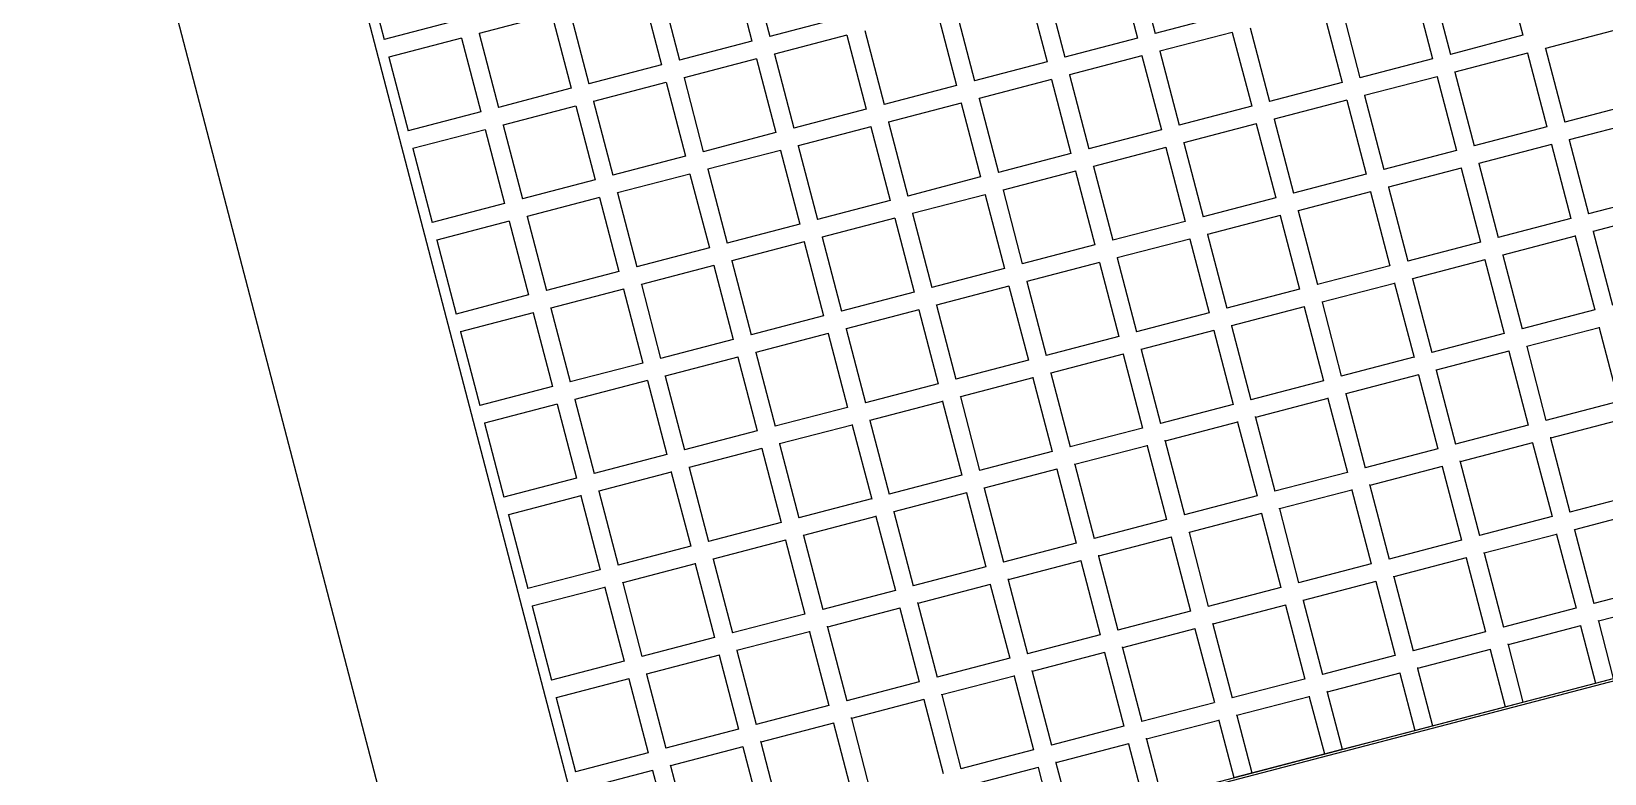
# Model space of a CAD drawing. Header units: inches. Extents: x -1841 to -80, y -100 to 1021.
# Drawn here: x -745.661 to -744.557, y 404.756 to 405.277 of the extents above; entities that cross this region are included whole.
import ezdxf

# ---------------------------------------------------------------- set-up
doc = ezdxf.new("R2010")
doc.units = ezdxf.units.IN
doc.header["$MEASUREMENT"] = 0
doc.layers.add('Edges', color=7, linetype='Continuous')

# ---------------------------------------------------------------- blocks, each defined once
blk = doc.blocks.new('infrared patio heater fr')
at = {"layer": 'Edges'}
for p, q in [((-40, 6.998), (40, 6.998)), ((40, -10.152), (40, 6.998)), ((38, 6.971), (-38, 6.971)), ((26.74, 6.329), (26.74, 6.971)), ((26.939, 6.971), (26.74, 6.971)), ((26.941, 6.329), (26.939, 6.971)), ((27.753, 6.971), (26.939, 6.971)), ((27.753, 6.329), (27.753, 6.971)), ((27.953, 6.971), (27.753, 6.971)), ((27.954, 6.329), (27.953, 6.971)), ((28.766, 6.971), (27.953, 6.971)), ((28.766, 6.329), (28.766, 6.971)), ((28.966, 6.971), (28.766, 6.971)), ((28.967, 6.329), (28.966, 6.971)), ((29.78, 6.971), (28.966, 6.971)), ((29.78, 6.329), (29.78, 6.971)), ((29.979, 6.971), (29.78, 6.971)), ((29.981, 6.329), (29.979, 6.971)), ((30.793, 6.971), (29.979, 6.971)), ((30.793, 6.329), (30.793, 6.971)), ((30.993, 6.971), (30.793, 6.971)), ((30.994, 6.329), (30.993, 6.971)), ((31.806, 6.329), (31.806, 6.971)), ((32.007, 6.329), (32.006, 6.971)), ((32.82, 6.329), (32.82, 6.971)), ((33.021, 6.329), (33.019, 6.971)), ((38, -8.984), (38, 6.971)), ((38, -9.061), (38, 6.971)), ((25.927, 6.329), (26.74, 6.329)), ((26.74, 6.318), (26.74, 6.329)), ((26.939, 6.325), (26.941, 6.329)), ((26.941, 6.329), (27.753, 6.329)), ((27.754, 6.323), (27.753, 6.329)), ((27.753, 6.318), (27.754, 6.323)), ((27.953, 6.325), (27.954, 6.329)), ((27.954, 6.329), (28.766, 6.329)), ((28.766, 6.318), (28.766, 6.329)), ((28.966, 6.325), (28.967, 6.329)), ((28.967, 6.329), (29.78, 6.329)), ((29.78, 6.323), (29.78, 6.329)), ((29.78, 6.318), (29.78, 6.323)), ((29.979, 6.325), (29.981, 6.329)), ((29.981, 6.329), (30.793, 6.329)), ((30.794, 6.323), (30.793, 6.329)), ((30.793, 6.318), (30.794, 6.323)), ((30.993, 6.325), (30.994, 6.329)), ((30.994, 6.329), (31.806, 6.329)), ((31.807, 6.323), (31.806, 6.329)), ((31.806, 6.318), (31.807, 6.323)), ((32.006, 6.325), (32.007, 6.329)), ((32.007, 6.329), (32.82, 6.329)), ((32.82, 6.323), (32.82, 6.329)), ((32.82, 6.318), (32.82, 6.323)), ((33.019, 6.325), (33.021, 6.329)), ((33.021, 6.329), (33.833, 6.329)), ((25.929, 6.131), (26.74, 6.131)), ((26.74, 5.303), (26.74, 6.131)), ((26.941, 5.303), (26.939, 6.131)), ((26.942, 6.131), (27.753, 6.131)), ((27.753, 5.303), (27.753, 6.131)), ((27.954, 5.303), (27.953, 6.131)), ((27.955, 6.131), (28.766, 6.131)), ((28.766, 5.303), (28.766, 6.131)), ((28.967, 5.303), (28.966, 6.131)), ((28.969, 6.131), (29.78, 6.131)), ((29.78, 5.303), (29.78, 6.131)), ((29.981, 5.303), (29.979, 6.131)), ((29.982, 6.131), (30.793, 6.131)), ((30.793, 5.303), (30.793, 6.131)), ((30.994, 5.303), (30.993, 6.131)), ((30.995, 6.131), (31.806, 6.131)), ((31.806, 5.303), (31.806, 6.131)), ((32.007, 5.303), (32.006, 6.131)), ((32.009, 6.131), (32.82, 6.131)), ((32.82, 5.303), (32.82, 6.131)), ((33.021, 5.303), (33.019, 6.131)), ((33.022, 6.131), (33.833, 6.131)), ((33.833, 5.303), (33.833, 6.131)), ((34.034, 5.303), (34.033, 6.131)), ((34.846, 5.303), (34.846, 6.131)), ((35.047, 5.303), (35.046, 6.131)), ((35.86, 5.303), (35.86, 6.131)), ((36.061, 5.303), (36.059, 6.131)), ((36.873, 5.303), (36.873, 6.131)), ((37.074, 5.303), (37.073, 6.131)), ((25.927, 5.303), (26.74, 5.303)), ((26.74, 5.297), (26.74, 5.303)), ((26.939, 5.299), (26.941, 5.303)), ((26.941, 5.303), (27.753, 5.303)), ((27.754, 5.297), (27.753, 5.303)), ((27.753, 5.293), (27.754, 5.297)), ((27.953, 5.299), (27.954, 5.303)), ((27.954, 5.303), (28.766, 5.303)), ((28.767, 5.297), (28.766, 5.303)), ((28.766, 5.293), (28.767, 5.297)), ((28.966, 5.299), (28.967, 5.303)), ((28.967, 5.303), (29.78, 5.303)), ((29.78, 5.297), (29.78, 5.303)), ((29.979, 5.299), (29.981, 5.303)), ((29.981, 5.303), (30.793, 5.303)), ((30.793, 5.293), (30.793, 5.303)), ((30.993, 5.299), (30.994, 5.303)), ((30.994, 5.303), (31.806, 5.303)), ((31.807, 5.297), (31.806, 5.303)), ((31.806, 5.293), (31.807, 5.297)), ((32.006, 5.299), (32.007, 5.303)), ((32.007, 5.303), (32.82, 5.303)), ((32.82, 5.297), (32.82, 5.303)), ((32.82, 5.293), (32.82, 5.297)), ((33.019, 5.299), (33.021, 5.303)), ((33.021, 5.303), (33.833, 5.303)), ((33.834, 5.297), (33.833, 5.303)), ((33.833, 5.293), (33.834, 5.297)), ((34.033, 5.299), (34.034, 5.303)), ((34.034, 5.303), (34.846, 5.303)), ((34.847, 5.297), (34.846, 5.303)), ((34.846, 5.293), (34.847, 5.297)), ((35.046, 5.299), (35.047, 5.303)), ((35.047, 5.303), (35.86, 5.303)), ((35.86, 5.297), (35.86, 5.303)), ((35.86, 5.293), (35.86, 5.297)), ((36.059, 5.299), (36.061, 5.303)), ((36.061, 5.303), (36.873, 5.303)), ((36.873, 5.293), (36.873, 5.303)), ((37.073, 5.299), (37.074, 5.303)), ((37.074, 5.303), (37.886, 5.303)), ((25.926, 5.105), (26.74, 5.105)), ((26.74, 4.277), (26.74, 5.105)), ((26.939, 5.105), (27.753, 5.105)), ((26.941, 4.277), (26.939, 5.105)), ((27.753, 4.277), (27.753, 5.105)), ((27.953, 5.105), (28.766, 5.105)), ((27.954, 4.277), (27.953, 5.105)), ((28.766, 4.277), (28.766, 5.105)), ((28.966, 5.105), (29.78, 5.105)), ((28.967, 4.277), (28.966, 5.105)), ((29.78, 4.277), (29.78, 5.105)), ((29.979, 5.105), (30.793, 5.105)), ((29.981, 4.277), (29.979, 5.105)), ((30.793, 4.277), (30.793, 5.105)), ((30.993, 5.105), (31.806, 5.105)), ((30.994, 4.277), (30.993, 5.105)), ((31.806, 4.277), (31.806, 5.105)), ((32.006, 5.105), (32.82, 5.105)), ((32.007, 4.277), (32.006, 5.105)), ((32.82, 4.277), (32.82, 5.105)), ((33.019, 5.105), (33.833, 5.105)), ((33.021, 4.277), (33.019, 5.105)), ((33.833, 4.277), (33.833, 5.105)), ((34.033, 5.105), (34.846, 5.105)), ((34.034, 4.277), (34.033, 5.105)), ((34.846, 4.277), (34.846, 5.105)), ((35.046, 5.105), (35.86, 5.105)), ((35.047, 4.277), (35.046, 5.105)), ((35.86, 4.277), (35.86, 5.105)), ((36.059, 5.105), (36.873, 5.105)), ((36.061, 4.277), (36.059, 5.105)), ((36.873, 4.277), (36.873, 5.105)), ((37.073, 5.105), (37.886, 5.105)), ((37.074, 4.277), (37.073, 5.105)), ((37.886, 4.277), (37.886, 5.105)), ((25.927, 4.277), (26.74, 4.277)), ((26.74, 4.267), (26.74, 4.277)), ((26.939, 4.273), (26.941, 4.277)), ((26.941, 4.277), (27.753, 4.277)), ((27.754, 4.271), (27.753, 4.277)), ((27.753, 4.267), (27.754, 4.271)), ((27.953, 4.273), (27.954, 4.277)), ((27.954, 4.277), (28.766, 4.277)), ((28.767, 4.271), (28.766, 4.277)), ((28.766, 4.267), (28.767, 4.271)), ((28.966, 4.273), (28.967, 4.277)), ((28.967, 4.277), (29.78, 4.277)), ((29.78, 4.271), (29.78, 4.277)), ((29.78, 4.267), (29.78, 4.271)), ((29.979, 4.273), (29.981, 4.277)), ((29.981, 4.277), (30.793, 4.277)), ((30.793, 4.267), (30.793, 4.277)), ((30.993, 4.273), (30.994, 4.277)), ((30.994, 4.277), (31.806, 4.277)), ((31.807, 4.271), (31.806, 4.277)), ((31.806, 4.267), (31.807, 4.271)), ((32.006, 4.273), (32.007, 4.277)), ((32.007, 4.277), (32.82, 4.277)), ((32.82, 4.271), (32.82, 4.277)), ((32.82, 4.267), (32.82, 4.271)), ((33.019, 4.273), (33.021, 4.277)), ((33.021, 4.277), (33.833, 4.277)), ((33.834, 4.271), (33.833, 4.277)), ((33.833, 4.267), (33.834, 4.271)), ((34.033, 4.273), (34.034, 4.277)), ((34.034, 4.277), (34.846, 4.277)), ((34.847, 4.271), (34.846, 4.277)), ((34.846, 4.267), (34.847, 4.271)), ((35.046, 4.273), (35.047, 4.277)), ((35.047, 4.277), (35.86, 4.277)), ((35.86, 4.271), (35.86, 4.277)), ((35.86, 4.267), (35.86, 4.271)), ((36.059, 4.273), (36.061, 4.277)), ((36.061, 4.277), (36.873, 4.277)), ((36.874, 4.271), (36.873, 4.277)), ((36.873, 4.267), (36.874, 4.271)), ((37.073, 4.273), (37.074, 4.277)), ((37.074, 4.277), (37.886, 4.277)), ((37.886, 4.269), (37.886, 4.277)), ((25.926, 4.079), (26.74, 4.079)), ((25.927, 3.251), (25.926, 4.079)), ((26.74, 3.251), (26.74, 4.079)), ((26.939, 4.079), (27.753, 4.079)), ((26.94, 3.251), (26.939, 4.079)), ((27.753, 3.251), (27.753, 4.079)), ((27.953, 4.079), (28.766, 4.079)), ((27.954, 3.251), (27.953, 4.079)), ((28.766, 3.251), (28.766, 4.079)), ((28.966, 4.079), (29.78, 4.079)), ((28.967, 3.251), (28.966, 4.079)), ((29.78, 3.251), (29.78, 4.079)), ((29.979, 4.079), (30.793, 4.079)), ((29.98, 3.251), (29.979, 4.079)), ((30.793, 3.251), (30.793, 4.079)), ((30.993, 4.079), (31.806, 4.079)), ((30.994, 3.251), (30.993, 4.079)), ((31.806, 3.251), (31.806, 4.079)), ((32.006, 4.079), (32.82, 4.079)), ((32.007, 3.251), (32.006, 4.079)), ((32.82, 3.251), (32.82, 4.079)), ((33.019, 4.079), (33.833, 4.079)), ((33.02, 3.251), (33.019, 4.079)), ((33.833, 3.251), (33.833, 4.079)), ((34.033, 4.079), (34.846, 4.079)), ((34.034, 3.251), (34.033, 4.079)), ((34.846, 3.251), (34.846, 4.079)), ((35.046, 4.079), (35.86, 4.079)), ((35.047, 3.251), (35.046, 4.079)), ((35.86, 3.251), (35.86, 4.079)), ((36.059, 4.079), (36.873, 4.079)), ((36.06, 3.251), (36.059, 4.079)), ((36.873, 3.251), (36.873, 4.079)), ((37.073, 4.079), (37.886, 4.079)), ((37.074, 3.251), (37.073, 4.079)), ((37.886, 3.251), (37.886, 4.079)), ((25.926, 3.245), (25.927, 3.251)), ((25.927, 3.251), (26.74, 3.251)), ((26.74, 3.242), (26.74, 3.251)), ((26.939, 3.245), (26.94, 3.251)), ((26.94, 3.251), (27.753, 3.251)), ((27.753, 3.242), (27.753, 3.251)), ((27.953, 3.245), (27.954, 3.251)), ((27.954, 3.251), (28.766, 3.251)), ((28.767, 3.245), (28.766, 3.251)), ((28.766, 3.242), (28.767, 3.245)), ((28.966, 3.245), (28.967, 3.251)), ((28.967, 3.251), (29.78, 3.251)), ((29.78, 3.245), (29.78, 3.251)), ((29.78, 3.242), (29.78, 3.245)), ((29.979, 3.245), (29.98, 3.251)), ((29.98, 3.251), (30.793, 3.251)), ((30.794, 3.245), (30.793, 3.251)), ((30.793, 3.242), (30.794, 3.245)), ((30.992, 3.245), (30.994, 3.251)), ((30.994, 3.251), (31.806, 3.251)), ((31.807, 3.245), (31.806, 3.251)), ((31.806, 3.242), (31.807, 3.245)), ((32.006, 3.245), (32.007, 3.251)), ((32.007, 3.251), (32.82, 3.251)), ((32.82, 3.245), (32.82, 3.251)), ((32.82, 3.242), (32.82, 3.245)), ((33.019, 3.245), (33.02, 3.251)), ((33.02, 3.251), (33.833, 3.251)), ((33.834, 3.245), (33.833, 3.251)), ((33.833, 3.242), (33.834, 3.245)), ((34.033, 3.245), (34.034, 3.251)), ((34.034, 3.251), (34.846, 3.251)), ((34.847, 3.245), (34.846, 3.251)), ((34.846, 3.242), (34.847, 3.245)), ((35.046, 3.247), (35.047, 3.251)), ((35.047, 3.251), (35.86, 3.251)), ((35.86, 3.245), (35.86, 3.251)), ((36.059, 3.245), (36.06, 3.251)), ((36.06, 3.251), (36.873, 3.251)), ((36.873, 3.242), (36.873, 3.251)), ((37.072, 3.245), (37.074, 3.251)), ((37.074, 3.251), (37.886, 3.251)), ((37.886, 3.245), (37.886, 3.251)), ((25.726, 2.225), (25.726, 3.053)), ((25.926, 3.053), (26.74, 3.053)), ((25.927, 2.225), (25.926, 3.053)), ((26.74, 2.225), (26.74, 3.053)), ((26.939, 3.053), (27.753, 3.053)), ((26.94, 2.225), (26.939, 3.053)), ((27.753, 2.225), (27.753, 3.053)), ((27.954, 2.225), (27.951, 3.055)), ((27.953, 3.053), (28.766, 3.053)), ((28.766, 2.225), (28.766, 3.053)), ((28.966, 3.053), (29.78, 3.053)), ((28.967, 2.225), (28.966, 3.053)), ((29.78, 2.225), (29.78, 3.053)), ((29.979, 3.053), (30.793, 3.053)), ((29.98, 2.225), (29.979, 3.053)), ((30.793, 2.225), (30.793, 3.053)), ((30.993, 3.053), (31.806, 3.053)), ((30.994, 2.225), (30.993, 3.053)), ((31.806, 2.225), (31.806, 3.053)), ((32.006, 3.053), (32.82, 3.053)), ((32.007, 2.225), (32.006, 3.053)), ((32.82, 2.225), (32.82, 3.053)), ((33.019, 3.053), (33.833, 3.053)), ((33.02, 2.225), (33.019, 3.053)), ((33.833, 2.225), (33.833, 3.053)), ((34.034, 2.225), (34.031, 3.055)), ((34.033, 3.053), (34.846, 3.053)), ((34.846, 2.225), (34.846, 3.053)), ((35.047, 2.225), (35.044, 3.055)), ((35.046, 3.053), (35.86, 3.053)), ((35.86, 2.225), (35.86, 3.053)), ((36.059, 3.053), (36.873, 3.053)), ((36.06, 2.225), (36.059, 3.053)), ((36.873, 2.225), (36.873, 3.053)), ((37.073, 3.053), (37.886, 3.053)), ((37.074, 2.225), (37.073, 3.053)), ((37.886, 2.225), (37.886, 3.053)), ((24.914, 2.225), (25.726, 2.225)), ((25.726, 2.218), (25.726, 2.225)), ((25.925, 2.219), (25.927, 2.225)), ((25.927, 2.225), (26.74, 2.225)), ((26.74, 2.218), (26.74, 2.225)), ((26.939, 2.221), (26.94, 2.225)), ((26.94, 2.225), (27.753, 2.225)), ((27.753, 2.218), (27.753, 2.225)), ((27.953, 2.221), (27.954, 2.225)), ((27.954, 2.225), (28.766, 2.225)), ((28.766, 2.218), (28.766, 2.225)), ((28.966, 2.221), (28.967, 2.225)), ((28.967, 2.225), (29.78, 2.225)), ((29.78, 2.218), (29.78, 2.225)), ((29.979, 2.221), (29.98, 2.225)), ((29.98, 2.225), (30.793, 2.225)), ((30.793, 2.218), (30.793, 2.225)), ((30.993, 2.221), (30.994, 2.225)), ((30.994, 2.225), (31.806, 2.225)), ((31.806, 2.218), (31.806, 2.225)), ((32.005, 2.219), (32.007, 2.225)), ((32.007, 2.225), (32.82, 2.225)), ((32.82, 2.218), (32.82, 2.225)), ((33.019, 2.219), (33.02, 2.225)), ((33.02, 2.225), (33.833, 2.225)), ((33.833, 2.218), (33.833, 2.225)), ((34.033, 2.221), (34.034, 2.225)), ((34.034, 2.225), (34.846, 2.225)), ((34.846, 2.218), (34.846, 2.225)), ((35.046, 2.221), (35.047, 2.225)), ((35.047, 2.225), (35.86, 2.225)), ((35.86, 2.218), (35.86, 2.225)), ((36.059, 2.219), (36.06, 2.225)), ((36.06, 2.225), (36.873, 2.225)), ((36.873, 2.218), (36.873, 2.225)), ((37.072, 2.219), (37.074, 2.225)), ((37.074, 2.225), (37.886, 2.225)), ((37.886, 2.218), (37.886, 2.225)), ((24.913, 2.027), (25.726, 2.027)), ((25.726, 1.199), (25.726, 2.027)), ((25.926, 2.027), (26.74, 2.027)), ((25.927, 1.199), (25.926, 2.027)), ((26.74, 1.199), (26.74, 2.027)), ((26.939, 2.027), (27.753, 2.027)), ((26.94, 1.199), (26.939, 2.027)), ((27.753, 1.199), (27.753, 2.027)), ((27.953, 2.027), (28.766, 2.027)), ((27.954, 1.199), (27.953, 2.027)), ((28.766, 1.199), (28.766, 2.027)), ((28.966, 2.027), (29.78, 2.027)), ((28.967, 1.199), (28.966, 2.027)), ((29.78, 1.199), (29.78, 2.027)), ((29.979, 2.027), (30.793, 2.027)), ((29.98, 1.199), (29.979, 2.027)), ((30.793, 1.199), (30.793, 2.027)), ((30.993, 2.027), (31.806, 2.027)), ((30.994, 1.199), (30.993, 2.027)), ((31.806, 1.199), (31.806, 2.027)), ((32.006, 2.027), (32.82, 2.027)), ((32.007, 1.199), (32.006, 2.027)), ((32.82, 1.199), (32.82, 2.027)), ((33.019, 2.027), (33.833, 2.027)), ((33.019, 1.199), (33.019, 2.027)), ((33.833, 1.199), (33.833, 2.027)), ((34.033, 2.027), (34.846, 2.027)), ((34.034, 1.199), (34.033, 2.027)), ((34.846, 1.199), (34.846, 2.027)), ((35.046, 2.027), (35.86, 2.027)), ((35.047, 1.199), (35.046, 2.027)), ((35.86, 1.199), (35.86, 2.027)), ((36.059, 2.027), (36.873, 2.027)), ((36.059, 1.199), (36.059, 2.027)), ((36.873, 1.199), (36.873, 2.027)), ((37.073, 2.027), (37.886, 2.027)), ((37.073, 1.199), (37.073, 2.027)), ((37.886, 1.199), (37.886, 2.027)), ((24.914, 1.199), (25.726, 1.199)), ((25.726, 1.193), (25.726, 1.199)), ((25.926, 1.196), (25.927, 1.199)), ((25.927, 1.199), (26.74, 1.199)), ((26.74, 1.193), (26.74, 1.199)), ((26.939, 1.196), (26.94, 1.199)), ((26.94, 1.199), (27.753, 1.199)), ((27.753, 1.193), (27.753, 1.199)), ((27.953, 1.196), (27.954, 1.199)), ((27.954, 1.199), (28.766, 1.199)), ((28.766, 1.193), (28.766, 1.199)), ((28.966, 1.196), (28.967, 1.199)), ((28.967, 1.199), (29.78, 1.199)), ((29.78, 1.193), (29.78, 1.199)), ((29.979, 1.196), (29.98, 1.199)), ((29.98, 1.199), (30.793, 1.199)), ((30.793, 1.193), (30.793, 1.199)), ((30.993, 1.196), (30.994, 1.199)), ((30.994, 1.199), (31.806, 1.199)), ((31.806, 1.193), (31.806, 1.199)), ((32.006, 1.196), (32.007, 1.199)), ((32.007, 1.199), (32.82, 1.199)), ((32.82, 1.193), (32.82, 1.199)), ((33.019, 1.196), (33.019, 1.199)), ((33.019, 1.199), (33.833, 1.199)), ((33.833, 1.193), (33.833, 1.199)), ((34.033, 1.196), (34.034, 1.199)), ((34.034, 1.199), (34.846, 1.199)), ((34.846, 1.193), (34.846, 1.199)), ((35.046, 1.196), (35.047, 1.199)), ((35.047, 1.199), (35.86, 1.199)), ((35.86, 1.193), (35.86, 1.199)), ((36.059, 1.196), (36.059, 1.199)), ((36.059, 1.199), (36.873, 1.199)), ((36.873, 1.193), (36.873, 1.199)), ((37.073, 1.196), (37.073, 1.199)), ((37.073, 1.199), (37.886, 1.199)), ((37.886, 1.193), (37.886, 1.199)), ((24.913, 1.001), (25.726, 1.001)), ((25.726, 0.173), (25.726, 1.001)), ((25.926, 1.001), (26.74, 1.001)), ((25.927, 0.173), (25.926, 1.001)), ((26.74, 0.173), (26.74, 1.001)), ((26.939, 1.001), (27.753, 1.001)), ((26.94, 0.173), (26.939, 1.001)), ((27.753, 0.173), (27.753, 1.001)), ((27.953, 1.001), (28.766, 1.001)), ((27.953, 0.173), (27.953, 1.001)), ((28.766, 0.173), (28.766, 1.001)), ((28.966, 1.001), (29.78, 1.001)), ((28.967, 0.173), (28.966, 1.001)), ((29.78, 0.173), (29.78, 1.001)), ((29.979, 1.001), (30.793, 1.001)), ((29.98, 0.173), (29.979, 1.001)), ((30.793, 0.173), (30.793, 1.001)), ((30.993, 1.001), (31.806, 1.001)), ((30.994, 0.173), (30.993, 1.001)), ((31.806, 0.173), (31.806, 1.001)), ((32.006, 1.001), (32.82, 1.001)), ((32.006, 0.173), (32.006, 1.001)), ((32.82, 0.173), (32.82, 1.001)), ((33.019, 1.001), (33.833, 1.001)), ((33.02, 0.173), (33.019, 1.001)), ((33.833, 0.173), (33.833, 1.001)), ((34.033, 1.001), (34.846, 1.001)), ((34.034, 0.173), (34.033, 1.001)), ((34.846, 0.173), (34.846, 1.001)), ((35.046, 1.001), (35.86, 1.001)), ((35.047, 0.173), (35.046, 1.001)), ((35.86, 0.173), (35.86, 1.001)), ((36.059, 1.001), (36.873, 1.001)), ((36.06, 0.173), (36.059, 1.001)), ((36.873, 0.173), (36.873, 1.001)), ((37.073, 1.001), (37.886, 1.001)), ((37.074, 0.173), (37.073, 1.001)), ((37.886, 0.173), (37.886, 1.001)), ((24.914, 0.173), (25.726, 0.173)), ((25.726, 0.167), (25.726, 0.173)), ((25.926, 0.17), (25.927, 0.173)), ((25.927, 0.173), (26.74, 0.173)), ((26.74, 0.167), (26.74, 0.173)), ((26.939, 0.17), (26.94, 0.173)), ((26.94, 0.173), (27.753, 0.173)), ((27.753, 0.167), (27.753, 0.173)), ((27.953, 0.17), (27.953, 0.173)), ((27.953, 0.173), (28.766, 0.173)), ((28.766, 0.167), (28.766, 0.173)), ((28.966, 0.17), (28.967, 0.173)), ((28.967, 0.173), (29.78, 0.173)), ((29.78, 0.167), (29.78, 0.173)), ((29.979, 0.17), (29.98, 0.173)), ((29.98, 0.173), (30.793, 0.173)), ((30.793, 0.167), (30.793, 0.173)), ((30.993, 0.17), (30.994, 0.173)), ((30.994, 0.173), (31.806, 0.173)), ((31.806, 0.167), (31.806, 0.173)), ((32.006, 0.17), (32.006, 0.173)), ((32.006, 0.173), (32.82, 0.173)), ((32.82, 0.167), (32.82, 0.173)), ((33.019, 0.17), (33.02, 0.173)), ((33.02, 0.173), (33.833, 0.173)), ((33.833, 0.167), (33.833, 0.173)), ((34.033, 0.17), (34.034, 0.173)), ((34.034, 0.173), (34.846, 0.173)), ((34.846, 0.167), (34.846, 0.173)), ((35.046, 0.17), (35.047, 0.173)), ((35.047, 0.173), (35.86, 0.173)), ((35.86, 0.167), (35.86, 0.173)), ((36.059, 0.17), (36.06, 0.173)), ((36.06, 0.173), (36.873, 0.173)), ((36.873, 0.167), (36.873, 0.173)), ((37.073, 0.17), (37.074, 0.173)), ((37.074, 0.173), (37.886, 0.173)), ((37.886, 0.167), (37.886, 0.173)), ((25.926, -0.026), (26.74, -0.025)), ((25.928, -0.853), (25.926, -0.026)), ((26.74, -0.853), (26.74, -0.025)), ((26.939, -0.026), (27.753, -0.025)), ((26.941, -0.853), (26.939, -0.026)), ((27.753, -0.853), (27.753, -0.025)), ((27.953, -0.026), (28.766, -0.025)), ((27.954, -0.853), (27.953, -0.026)), ((28.766, -0.853), (28.766, -0.025)), ((28.966, -0.026), (29.78, -0.025)), ((28.968, -0.853), (28.966, -0.026)), ((29.78, -0.853), (29.78, -0.025)), ((29.979, -0.026), (30.793, -0.025)), ((29.981, -0.853), (29.979, -0.026)), ((30.793, -0.853), (30.793, -0.025)), ((30.993, -0.026), (31.806, -0.025)), ((30.994, -0.853), (30.993, -0.026)), ((31.806, -0.853), (31.806, -0.025)), ((32.006, -0.026), (32.82, -0.025)), ((32.008, -0.853), (32.006, -0.026)), ((32.82, -0.853), (32.82, -0.025)), ((33.019, -0.026), (33.833, -0.025)), ((33.021, -0.853), (33.019, -0.026)), ((33.833, -0.853), (33.833, -0.025)), ((34.033, -0.026), (34.846, -0.025)), ((34.034, -0.853), (34.033, -0.026)), ((34.846, -0.853), (34.846, -0.025)), ((35.046, -0.026), (35.86, -0.025)), ((35.048, -0.853), (35.046, -0.026)), ((35.86, -0.853), (35.86, -0.025)), ((36.059, -0.026), (36.873, -0.025)), ((36.061, -0.853), (36.059, -0.026)), ((36.873, -0.853), (36.873, -0.025)), ((37.073, -0.026), (37.886, -0.025)), ((37.074, -0.853), (37.073, -0.026)), ((37.886, -0.853), (37.886, -0.025)), ((28.966, -0.855), (28.968, -0.853)), ((28.968, -0.853), (29.78, -0.853)), ((29.78, -0.859), (29.78, -0.853)), ((29.979, -0.855), (29.981, -0.853)), ((29.981, -0.853), (30.793, -0.853)), ((30.793, -0.859), (30.793, -0.853)), ((30.993, -0.855), (30.994, -0.853)), ((30.994, -0.853), (31.806, -0.853)), ((31.806, -0.859), (31.806, -0.853)), ((32.006, -0.855), (32.008, -0.853)), ((32.008, -0.853), (32.82, -0.853)), ((32.82, -0.859), (32.82, -0.853)), ((33.019, -0.855), (33.021, -0.853)), ((33.021, -0.853), (33.833, -0.853)), ((33.833, -0.859), (33.833, -0.853)), ((34.033, -0.855), (34.034, -0.853)), ((34.034, -0.853), (34.846, -0.853)), ((34.846, -0.859), (34.846, -0.853)), ((35.046, -0.855), (35.048, -0.853)), ((35.048, -0.853), (35.86, -0.853)), ((35.86, -0.859), (35.86, -0.853)), ((36.059, -0.855), (36.061, -0.853)), ((36.061, -0.853), (36.873, -0.853)), ((36.873, -0.859), (36.873, -0.853)), ((37.073, -0.855), (37.074, -0.853)), ((37.074, -0.853), (37.886, -0.853)), ((37.886, -0.859), (37.886, -0.853)), ((28.966, -1.052), (29.78, -1.051)), ((29.78, -1.879), (29.78, -1.051)), ((29.979, -1.052), (30.793, -1.051)), ((29.979, -1.881), (29.979, -1.052)), ((30.793, -1.879), (30.793, -1.051)), ((30.993, -1.052), (31.806, -1.051)), ((30.993, -1.881), (30.993, -1.052)), ((31.806, -1.879), (31.806, -1.051)), ((32.006, -1.052), (32.82, -1.051)), ((32.006, -1.881), (32.006, -1.052)), ((32.82, -1.879), (32.82, -1.051)), ((33.019, -1.052), (33.833, -1.051)), ((33.019, -1.881), (33.019, -1.052)), ((33.833, -1.879), (33.833, -1.051)), ((34.033, -1.052), (34.846, -1.051)), ((34.033, -1.881), (34.033, -1.052)), ((34.846, -1.879), (34.846, -1.051)), ((35.046, -1.052), (35.86, -1.051)), ((35.046, -1.881), (35.046, -1.052)), ((35.86, -1.879), (35.86, -1.051)), ((36.059, -1.052), (36.873, -1.051)), ((36.059, -1.881), (36.059, -1.052)), ((36.873, -1.879), (36.873, -1.051)), ((37.073, -1.052), (37.886, -1.051)), ((37.073, -1.881), (37.073, -1.052)), ((37.886, -1.879), (37.886, -1.051)), ((33.022, -1.879), (33.833, -1.879)), ((33.833, -1.884), (33.833, -1.879)), ((34.035, -1.879), (34.846, -1.879)), ((34.846, -1.884), (34.846, -1.879)), ((35.049, -1.879), (35.86, -1.879)), ((35.86, -1.884), (35.86, -1.879)), ((36.062, -1.879), (36.873, -1.879)), ((36.873, -1.884), (36.873, -1.879)), ((37.075, -1.879), (37.886, -1.879)), ((37.886, -1.884), (37.886, -1.879)), ((33.019, -2.077), (33.833, -2.077)), ((33.833, -2.905), (33.833, -2.077)), ((34.033, -2.905), (34.033, -2.077)), ((34.033, -2.077), (34.846, -2.077)), ((34.846, -2.905), (34.846, -2.077)), ((35.046, -2.078), (35.86, -2.077)), ((35.046, -2.905), (35.046, -2.078)), ((35.86, -2.905), (35.86, -2.077)), ((36.059, -2.078), (36.873, -2.077)), ((36.059, -2.905), (36.059, -2.078)), ((36.873, -2.905), (36.873, -2.077)), ((37.073, -2.078), (37.886, -2.077)), ((37.073, -2.905), (37.073, -2.078)), ((37.886, -2.905), (37.886, -2.077)), ((36.059, -2.905), (36.873, -2.905)), ((36.873, -2.909), (36.873, -2.905)), ((37.073, -2.905), (37.886, -2.905)), ((37.886, -2.909), (37.886, -2.905)), ((37.073, -3.104), (37.886, -3.103)), ((37.886, -3.931), (37.886, -3.103))]:
    blk.add_line(p, q, dxfattribs=at)

msp = doc.modelspace()

# ---------------------------------------------------------------- block references
at = {"color": 7, "lineweight": 25, "xscale": 0.06475844456677302, "yscale": 0.06475844456677302, "zscale": 0.06475844456677302, "rotation": 194.6356781091594}
msp.add_blockref('infrared patio heater fr', (-742.989, 405.6969), dxfattribs=at)

doc.saveas('drawing.dxf')
